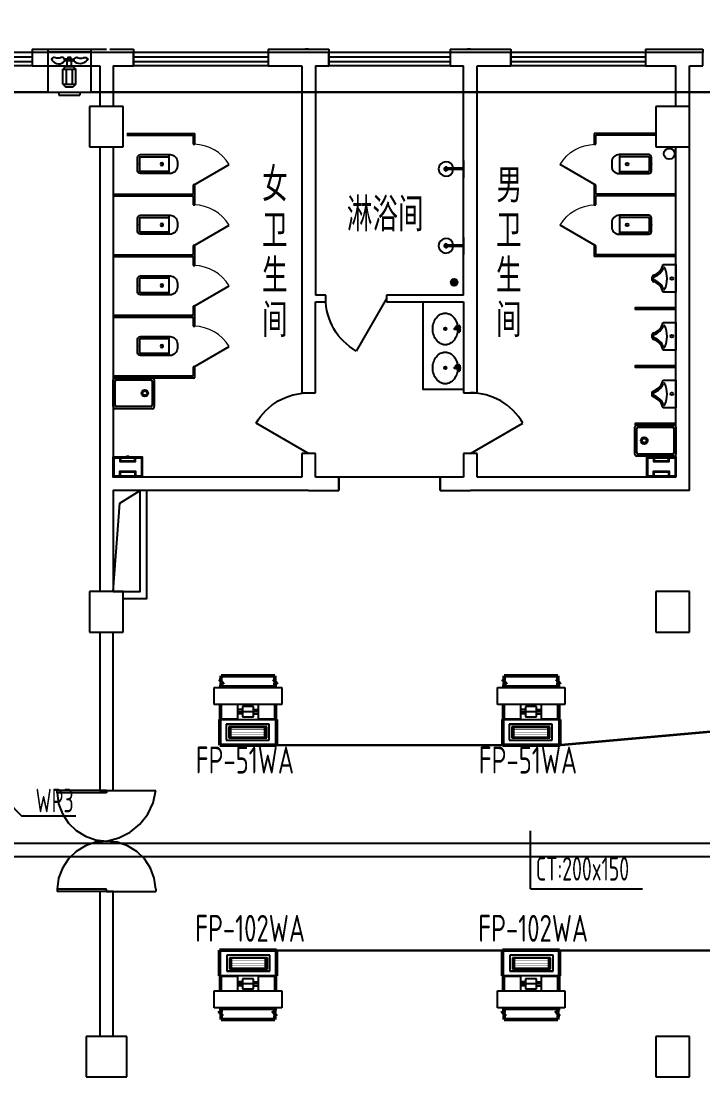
# Model space of a CAD drawing. Extents: x 2166032 to 5302137, y 581493 to 2416206.
# Drawn here: x 2355877 to 2365993, y 999704 to 1015370 of the extents above; entities that cross this region are included whole.
import ezdxf

# ---------------------------------------------------------------- set-up
doc = ezdxf.new("R2010")
doc.units = 0
doc.header["$LTSCALE"] = 1000
doc.header["$MEASUREMENT"] = 0
doc.linetypes.add('DASH', pattern=[0.35, 0.25, -0.1])
doc.linetypes.add('DASHEDX2', pattern=[1.5, 1, -0.5])
for name, color, linetype in [('3T_WOOD', 21, 'Continuous'), ('ACS_FFG_FK', 7, 'Continuous'), ('CABLETRAY', 4, 'Continuous'), ('COLUMN', 2, 'Continuous'), ('DIM-照明', 3, 'Continuous'), ('LATRINE', 8, 'Continuous'), ('LVTRY', 8, 'Continuous'), ('PUB_TEXT', 7, 'Continuous'), ('SURFACE', 8, 'Continuous'), ('TEL_TEXT', 7, 'Continuous'), ('WALL', 8, 'Continuous'), ('WINDOW', 8, 'Continuous'), ('WIRE-照明', 1, 'Continuous'), ('厨卫', 8, 'Continuous'), ('地漏', 5, 'Continuous'), ('屋面', 151, 'Continuous'), ('消防', 7, 'Continuous'), ('风机盘管', 7, 'Continuous')]:
    doc.layers.add(name, color=color, linetype=linetype)
doc.layers.add('ACS_KT_SB', color=130, linetype='Continuous', lineweight=13)
doc.layers.add('ACS_SFG_F2', color=6, linetype='Continuous', lineweight=50)
doc.styles.add('_HZTXT', font='！tssdeng.shx', dxfattribs={"width": 0.8, "bigfont": '！tssdchn.shx'})
doc.styles.add('_TEL_DIM', font='@tssdeng.shx', dxfattribs={"width": 0.8, "height": 3.5, "bigfont": '!tssdchn.shx'})
doc.styles.add('DIM_FONT', font='simplex_.ttf', dxfattribs={"width": 0.7})
doc.styles.add('HZ', font='！tssdeng.shx', dxfattribs={"bigfont": '！tssdchn.shx'})
doc.styles.add('TSSD_Dimension', font='Tssdeng.shx', dxfattribs={"width": 0.7, "bigfont": 'tssdchn.shx'})
doc.styles.add('zz-0', font='arial.ttf')

# ---------------------------------------------------------------- blocks, each defined once
blk = doc.blocks.new('_LV8')
for p, q in [((-205, 0), (205, 0)), ((-205, -191), (-205, 0)), ((205, 0), (205, -191))]:
    blk.add_line(p, q)
blk.add_circle((0, -60), 20)
for centre, radius, start, end in [((5, -526), 395, 66.6675, 114.1084), ((-243, -391), 203, 19.2639, 79.2894), ((-152, -175), 10, 114.1084, 248.1394), ((-243, -401), 233, 19.2639, 68.1394), ((243, -401), 233, 110.4941, 160.7361), ((243, -391), 203, 100.7106, 160.7361), ((158, -173), 10, 290.4941, 66.6675), ((0, -306), 54, 199.2639, 269.7777), ((0, -316), 24, 199.2639, 269.4998), ((0, -306), 54, 270.2223, 340.7361), ((0, -316), 24, 270.5002, 340.7361)]:
    blk.add_arc(centre, radius, start, end)
blk = doc.blocks.new('$lvtry$00000200')
for p, q in [((-140, -40, 0), (-140, -480, 0)), ((-110, -40, 0), (-110, -470, 0)), ((100, 0, 0), (-100, 0, 0)), ((100, -30, 0), (-100, -30, 0)), ((110, -470, 0), (110, -40, 0)), ((140, -480, 0), (140, -40, 0)), ((140, -470, 0), (-140, -470, 0)), ((-30, -590, 0), (30, -590, 0))]:
    blk.add_line(p, q)
blk.add_circle((0, -359, 0), 20)
for centre, radius, start, end in [((-100, -40, 0), 40, 90, 180), ((-100, -40, 0), 10, 90, 180), ((100, -40, 0), 40, 0, 90), ((100, -40, 0), 10, 0, 90), ((-30, -480, 0), 110, 180, 270), ((30, -480, 0), 110, 270, 0)]:
    blk.add_arc(centre, radius, start, end)
blk.add_point((0, 0))
blk = doc.blocks.new('A$C339C1991')
at = {"layer": 'LVTRY'}
blk.add_line((114, 371), (134, 371), dxfattribs=at)
for points in [[(0, 371), (256, 371)], [(114, 371), (114, 107)], [(134, 371), (134, 107)]]:
    blk.add_lwpolyline(points, dxfattribs=at)
for centre, radius, start, end in [((124, 108), 108, 95.306, 84.694), ((124, 108), 28.3, 110.6725, 69.3275), ((124, 110), 10.5, 197.2381, 342.7619)]:
    blk.add_arc(centre, radius, start, end, dxfattribs=at)
blk = doc.blocks.new('$TCHSYS$APDOOR2D')
blk.add_line((0.5, 0), (0, 0.866))
at = {"lineweight": 13}
blk.add_arc((0.5, 0), 1, 120, 180, dxfattribs=at)
blk = doc.blocks.new('$lvtry$00000194')
for p, q in [((-17, -27, 0), (-17, -17, 0)), ((17, -27, 0), (17, -17, 0))]:
    blk.add_line(p, q)
at = {"elevation": 0}
blk.add_lwpolyline([(14, -39, -0.067374), (92, -53, -0.088152), (166, -93, -0.105269), (218, -155, -0.121685), (235, -224, -0.121685), (218, -292, -0.105269), (166, -355, -0.088152), (92, -394, -0.078966), (0, -409, -0.078966), (-92, -394, -0.088152), (-166, -355, -0.105269), (-218, -292, -0.121685), (-235, -224, -0.121685), (-218, -155, -0.105269), (-166, -93, -0.088152), (-92, -53, -0.059935), (-23, -40, -0.059935)], format="xyb", dxfattribs=at)
for centre, radius in [((0, -27, 0), 16.7), ((0, -221, 0), 20), ((0, -221, 0), 15)]:
    blk.add_circle(centre, radius)
for centre, radius, start, end in [((-40, -17, 0), 10.1, 106.6096, 258.1648), ((-64, 250, 0), 259, 274.7069, 282.3732), ((-75, -197, 0), 173, 71.36, 79.1873), ((-29, -63, 0), 6.77, 155.344, 308.3224), ((-171, 35, 0), 166, 324.8411, 338.1337), ((-171, 35, 0), 170, 324.8411, 331.3523), ((-29, -63, 0), 3.37, 155.344, 308.3224), ((100, -178, 0), 170, 132.3141, 138.8253), ((100, -178, 0), 166, 125.5327, 138.8253), ((-12, -42, 0), 10.6, 201.8924, 261.774), ((0, -17, 0), 16.7, 0, 180), ((-381, -99, 0), 372, 2.3982, 6.7627), ((0, -80, 0), 9.9, 201.7837, 338.2163), ((64, 250, 0), 259, 257.6268, 265.2931), ((381, -99, 0), 372, 170.1008, 177.6018), ((75, -197, 0), 173, 100.8127, 110.4191), ((40, -17, 0), 10.1, 281.8352, 73.3904)]:
    blk.add_arc(centre, radius, start, end)
blk.add_point((0, -17, 0))
blk = doc.blocks.new('A$C6BB928D5')
at = {"layer": '地漏'}
h = blk.add_hatch(dxfattribs=at)
h.set_pattern_fill('ANSI31', color=5, scale=10, style=0)
h.set_pattern_definition([(45, (-2253094.437, -153718.293), (-11.22532015, 11.22532015), [])])
h.paths.add_polyline_path([(0, 50, 1), (100, 50, 1)])
at = {"layer": '地漏', "color": 5}
blk.add_circle((50, 50), 50, dxfattribs=at)
blk = doc.blocks.new('$plan$00001091')
for p, q in [((-275, -410), (-275, -50)), ((-255, -30), (255, -30)), ((275, -50), (275, -410)), ((255, -430), (-255, -430))]:
    blk.add_line(p, q)
for points in [[(-275, 0, 0.414214), (-305, -30, 0.414214)], [(305, -30, 0.414214), (275, 0, 0.414214)], [(-305, -430, 0.414214), (-275, -460, 0.414214)], [(275, -460, 0.414214), (305, -430, 0.414214)]]:
    blk.add_lwpolyline(points, format="xyb")
for points in [[(-275, 0), (275, 0)], [(-305, -430), (-305, -30)], [(305, -30), (305, -430)], [(275, -460), (-275, -460)]]:
    blk.add_lwpolyline(points)
for radius in [50, 32.5]:
    blk.add_circle((165, -230), radius)
for centre, start, end in [((-255, -50), 90, 180), ((255, -50), 0, 90), ((-255, -410), 180, 270), ((255, -410), 270, 360)]:
    blk.add_arc(centre, 20, start, end)
at = {"style": 'zz-0'}
for tag in ['YSIZE', 'XSIZE']:
    blk.add_attdef(tag, (0, 0), '', height=0.5, dxfattribs=at)
blk = doc.blocks.new('cffd')
at = {"layer": '厨卫'}
for p, q in [((288, -44), (300, -44)), ((288, -256), (300, -256))]:
    blk.add_line(p, q, dxfattribs=at)
for points in [[(0, -365), (0, 65), (300, 65), (300, -365)], [(12, -353), (12, 53), (288, 53), (288, -353)]]:
    blk.add_lwpolyline(points, close=True, dxfattribs=at)
for points in [[(12, -272), (82, -272), (82, -29), (12, -29)], [(12, -262), (72, -262), (72, -39), (12, -39)], [(288, -261), (228, -261), (228, -39), (288, -39)], [(288, -251), (238, -251), (238, -49), (288, -49)]]:
    blk.add_lwpolyline(points, dxfattribs=at)
blk.add_lwpolyline([(290, -150, 0, 50, 0), (323, -150, 100, 100, 0)], format="xyseb", dxfattribs=at)
blk = doc.blocks.new('$SB61_1')
for p, q in [((-344, 91), (-380, 54)), ((-380, 54), (-380, -52)), ((-344, 91), (-134, 91)), ((-344, 91), (-344, -89)), ((-344, 43), (-134, 43)), ((-93, 50), (-134, 91)), ((-134, 91), (-134, -89)), ((-93, 50), (-93, -47)), ((-93, 32), (-10, 32)), ((-10, 66), (-10, -64)), ((-10, 66), (10, 66)), ((10, 16), (10, 66)), ((-344, -89), (-380, -52)), ((-344, -45), (-134, -45)), ((-344, -89), (-134, -89)), ((-93, -47), (-134, -89)), ((-93, -27), (-10, -27)), ((-10, -64), (10, -64)), ((10, -16), (10, -64))]:
    blk.add_line(p, q)
for points in [[(27, 198, 0.411372), (11, 254, 0.494273), (-35, 83, 0.741953), (33, 105, 0.098181), (27, 124, -0.171786), (27, 198)], [(31, -198, -0.313475), (12, -256, -0.472676), (-35, -80, -0.748081), (34, -102, -0.098181), (28, -121, 0.171786), (28, -196)]]:
    blk.add_lwpolyline(points, format="xyb")
blk.add_lwpolyline([(10, 16), (34, 16), (34, -16), (10, -16)], close=True)
for tag, p, height, style, width, flags in [('UNIT', (0, 0), 0.001, 'HZ', 0.7, 1), ('WHAT', (0, 0), 0.001, 'HZ', 0.7, 1), ('SPEC', (0, 0), 0.001, 'HZ', 0.7, 1), ('YSIZE', (34, -16), 0.15, 'DIM_FONT', 0.8, 9), ('XSIZE', (34, -16), 0.15, 'DIM_FONT', 0.8, 9)]:
    blk.add_attdef(tag, p, '', height=height, dxfattribs=dict(style=style, width=width, flags=flags))
blk = doc.blocks.new('A$C54D307B5')
at = {"layer": '消防'}
for p, q in [((165, 345), (475, 345)), ((165, 300), (165, 345)), ((475, 300), (475, 345)), ((0, -300), (0, 300)), ((0, 300), (640, 300)), ((640, -300), (640, 300)), ((0, -340), (0, -300)), ((0, -300), (640, -300)), ((640, -340), (640, -300)), ((0, -340), (640, -340))]:
    blk.add_line(p, q, dxfattribs=at)
at = {"layer": '风机盘管', "xscale": -1.057367996545509, "yscale": 1.057367996545509, "zscale": 1.0573679886336, "rotation": 90}
blk.add_blockref('$SB61_1', (321, -183), dxfattribs=at)
blk = doc.blocks.new('H-DTDFFS-20')
for p, q in [((-0.5, 0.5), (0.5, 0.5)), ((-0.5, -0.5), (-0.5, 0.5)), ((0.5, 0.5), (-0.5, 0.5)), ((0.5, 0.5), (0.5, -0.5)), ((-0.44, -0.34), (-0.44, 0.34)), ((-0.44, 0.34), (0.44, 0.34)), ((-0.4, 0.3), (0.4, 0.3)), ((-0.4, -0.3), (-0.4, 0.3)), ((0.4, 0.3), (0.4, -0.3)), ((0.44, 0.34), (0.44, -0.34)), ((0.44, -0.34), (-0.44, -0.34)), ((0.4, -0.3), (-0.4, -0.3)), ((0.5, -0.5), (-0.5, -0.5))]:
    blk.add_line(p, q)
at = {"const_width": 0.01}
for points in [[(-0.4, 0.162), (0.4, 0.162)], [(-0.4, 0), (0.4, 0)], [(-0.4, -0.162), (0.4, -0.162)]]:
    blk.add_lwpolyline(points, dxfattribs=at)
blk = doc.blocks.new('$DorLib2D$00000141')
at = {"color": 0}
for points in [[(-0.5, 0), (-0.5, 0.487)], [(-0.475, 0.487), (-0.5, 0.487)], [(-0.475, 0), (-0.475, 0.487)], [(-0.369, 0.473), (-0.475, 0.487)], [(-0.268, 0.435), (-0.369, 0.473)], [(-0.178, 0.377), (-0.268, 0.435)], [(0.268, 0.435), (0.178, 0.377)], [(0.369, 0.473), (0.268, 0.435)], [(0.475, 0.487), (0.369, 0.473)], [(0.475, 0), (0.475, 0.487)], [(0.475, 0.487), (0.5, 0.487)], [(0.5, 0), (0.5, 0.487)], [(-0.103, 0.3), (-0.178, 0.377)], [(0.178, 0.377), (0.103, 0.3)], [(-0.047, 0.208), (-0.103, 0.3)], [(0.103, 0.3), (0.047, 0.208)], [(-0.012, 0.107), (-0.047, 0.208)], [(0, 0), (-0.012, 0.107)], [(0.012, 0.107), (0, 0)], [(0.047, 0.208), (0.012, 0.107)], [(-0.012, -0.107), (0, 0)], [(-0.5, 0), (-0.475, 0)], [(0.5, 0), (0.475, 0)]]:
    blk.add_lwpolyline(points, dxfattribs=at)
at = {"color": 0, "linetype": 'DASHEDX2'}
for points in [[(0, 0), (0.03, -0.122), (0.086, -0.234), (0.165, -0.331), (0.264, -0.408), (0.378, -0.461), (0.5, -0.488)], [(-0.5, 0), (-0.5, -0.488)], [(0.5, 0), (0.5, -0.488)], [(-0.103, -0.3), (-0.047, -0.208)], [(-0.047, -0.208), (-0.012, -0.107)], [(-0.178, -0.377), (-0.103, -0.3)], [(-0.268, -0.435), (-0.178, -0.377)], [(-0.475, -0.488), (-0.5, -0.488)], [(-0.475, -0.487), (-0.369, -0.473)], [(-0.369, -0.473), (-0.268, -0.435)]]:
    blk.add_lwpolyline(points, dxfattribs=at)
blk = doc.blocks.new('$TCHSYS$WIN2D')
for p, q in [((-0.5, 0.5), (0.5, 0.5)), ((-0.5, 0.5), (-0.5, -0.5)), ((0.5, 0.5), (0.5, -0.5)), ((0.5, 0.1667), (-0.5, 0.1667)), ((0.5, -0.1667), (-0.5, -0.1667)), ((-0.5, -0.5), (0.5, -0.5))]:
    blk.add_line(p, q)
blk = doc.blocks.new('$DorLib2D$00000214')
at = {"color": 0}
blk.add_line((0.5, 0), (0, 0.866), dxfattribs=at)
blk.add_arc((0.5, 0), 1, 120, 180, dxfattribs=at)

msp = doc.modelspace()

# ---------------------------------------------------------------- linework, layer by layer
at = {"color": 0}
for p, q in [((2358743.4, 1005480.4), (2359743.4, 1005480.4)), ((2358743.4, 1005230.4), (2358743.4, 1005480.4)), ((2358813.4, 1005505.4), (2359673.4, 1005505.4)), ((2358843.4, 1005480.4), (2358843.4, 1005505.4)), ((2359643.4, 1005480.4), (2359643.4, 1005505.4)), ((2359743.4, 1005480.4), (2359743.4, 1005230.4)), ((2362943.4, 1005480.4), (2363943.4, 1005480.4)), ((2362943.4, 1005230.4), (2362943.4, 1005480.4)), ((2363013.4, 1005505.4), (2363873.4, 1005505.4)), ((2363043.4, 1005480.4), (2363043.4, 1005505.4)), ((2363843.4, 1005480.4), (2363843.4, 1005505.4)), ((2363943.4, 1005480.4), (2363943.4, 1005230.4)), ((2359743.4, 1005230.4), (2358743.4, 1005230.4)), ((2358818.4, 1005230.4), (2358818.4, 1005005.4)), ((2358843.4, 1005230.4), (2358843.4, 1005017.9)), ((2359093.4, 1005017.9), (2359093.4, 1005230.4)), ((2359163.4, 1005155.4), (2359093.4, 1005155.4)), ((2359093.4, 1005124.2), (2359393.4, 1005124.2)), ((2359163.4, 1005199.2), (2359163.4, 1005049.2)), ((2359323.4, 1005199.2), (2359163.4, 1005199.2)), ((2359323.4, 1005049.2), (2359323.4, 1005199.2)), ((2359323.4, 1005155.4), (2359393.4, 1005155.4)), ((2359393.4, 1005230.4), (2359393.4, 1005017.9)), ((2359643.4, 1005017.9), (2359643.4, 1005230.4)), ((2359668.4, 1005005.4), (2359668.4, 1005230.4)), ((2363943.4, 1005230.4), (2362943.4, 1005230.4)), ((2363018.4, 1005230.4), (2363018.4, 1005005.4)), ((2363043.4, 1005230.4), (2363043.4, 1005017.9)), ((2363293.4, 1005017.9), (2363293.4, 1005230.4)), ((2363363.4, 1005155.4), (2363293.4, 1005155.4)), ((2363293.4, 1005124.2), (2363593.4, 1005124.2)), ((2363363.4, 1005199.2), (2363363.4, 1005049.2)), ((2363523.4, 1005199.2), (2363363.4, 1005199.2)), ((2363523.4, 1005049.2), (2363523.4, 1005199.2)), ((2363523.4, 1005155.4), (2363593.4, 1005155.4)), ((2363593.4, 1005230.4), (2363593.4, 1005017.9)), ((2363843.4, 1005017.9), (2363843.4, 1005230.4)), ((2363868.4, 1005005.4), (2363868.4, 1005230.4)), ((2358818.4, 1005005.4), (2359668.4, 1005005.4)), ((2358843.4, 1005017.9), (2359093.4, 1005017.9)), ((2359163.4, 1005092.9), (2359093.4, 1005092.9)), ((2359163.4, 1005049.2), (2359323.4, 1005049.2)), ((2359323.4, 1005092.9), (2359393.4, 1005092.9)), ((2359393.4, 1005017.9), (2359643.4, 1005017.9)), ((2363018.4, 1005005.4), (2363868.4, 1005005.4)), ((2363043.4, 1005017.9), (2363293.4, 1005017.9)), ((2363363.4, 1005092.9), (2363293.4, 1005092.9)), ((2363363.4, 1005049.2), (2363523.4, 1005049.2)), ((2363523.4, 1005092.9), (2363593.4, 1005092.9)), ((2363593.4, 1005017.9), (2363843.4, 1005017.9)), ((2359668.4, 1001204.3), (2358818.4, 1001204.3)), ((2358818.4, 1001204.3), (2358818.4, 1000979.3)), ((2359093.4, 1001191.8), (2358843.4, 1001191.8)), ((2358843.4, 1001191.8), (2358843.4, 1000979.3)), ((2359093.4, 1000979.3), (2359093.4, 1001191.8)), ((2359643.4, 1001191.8), (2359393.4, 1001191.8)), ((2359393.4, 1001191.8), (2359393.4, 1000979.3)), ((2359643.4, 1000979.3), (2359643.4, 1001191.8)), ((2359668.4, 1000979.3), (2359668.4, 1001204.3)), ((2363868.4, 1001204.3), (2363018.4, 1001204.3)), ((2363018.4, 1001204.3), (2363018.4, 1000979.3)), ((2363293.4, 1001191.8), (2363043.4, 1001191.8)), ((2363043.4, 1001191.8), (2363043.4, 1000979.3)), ((2363293.4, 1000979.3), (2363293.4, 1001191.8)), ((2363843.4, 1001191.8), (2363593.4, 1001191.8)), ((2363593.4, 1001191.8), (2363593.4, 1000979.3)), ((2363843.4, 1000979.3), (2363843.4, 1001191.8)), ((2363868.4, 1000979.3), (2363868.4, 1001204.3)), ((2359163.4, 1001116.8), (2359093.4, 1001116.8)), ((2359393.4, 1001085.5), (2359093.4, 1001085.5)), ((2359163.4, 1001054.3), (2359093.4, 1001054.3)), ((2359163.4, 1001160.5), (2359163.4, 1001010.5)), ((2359323.4, 1001160.5), (2359163.4, 1001160.5)), ((2359323.4, 1001010.5), (2359323.4, 1001160.5)), ((2359323.4, 1001116.8), (2359393.4, 1001116.8)), ((2359323.4, 1001054.3), (2359393.4, 1001054.3)), ((2363363.4, 1001116.8), (2363293.4, 1001116.8)), ((2363593.4, 1001085.5), (2363293.4, 1001085.5)), ((2363363.4, 1001054.3), (2363293.4, 1001054.3)), ((2363363.4, 1001160.5), (2363363.4, 1001010.5)), ((2363523.4, 1001160.5), (2363363.4, 1001160.5)), ((2363523.4, 1001010.5), (2363523.4, 1001160.5)), ((2363523.4, 1001116.8), (2363593.4, 1001116.8)), ((2363523.4, 1001054.3), (2363593.4, 1001054.3)), ((2358743.4, 1000979.3), (2359743.4, 1000979.3)), ((2358743.4, 1000729.3), (2358743.4, 1000979.3)), ((2359163.4, 1001010.5), (2359323.4, 1001010.5)), ((2359743.4, 1000979.3), (2359743.4, 1000729.3)), ((2362943.4, 1000979.3), (2363943.4, 1000979.3)), ((2362943.4, 1000729.3), (2362943.4, 1000979.3)), ((2363363.4, 1001010.5), (2363523.4, 1001010.5)), ((2363943.4, 1000979.3), (2363943.4, 1000729.3)), ((2359743.4, 1000729.3), (2358743.4, 1000729.3)), ((2358843.4, 1000729.3), (2358843.4, 1000704.3)), ((2359643.4, 1000729.3), (2359643.4, 1000704.3)), ((2363943.4, 1000729.3), (2362943.4, 1000729.3)), ((2363043.4, 1000729.3), (2363043.4, 1000704.3)), ((2363843.4, 1000729.3), (2363843.4, 1000704.3)), ((2359673.4, 1000704.3), (2358813.4, 1000704.3)), ((2363873.4, 1000704.3), (2363013.4, 1000704.3))]:
    msp.add_line(p, q, dxfattribs=at)
for q in [(2363436.4, 1003352.9), (2365096.2, 1002494.3)]:
    msp.add_line((2363436.4, 1002494.3), q)
msp.add_circle((2604640.5, 1020101.3), 438608.5)
at = {"layer": '3T_WOOD'}
msp.add_lwpolyline([(2357243.4, 1006904.3), (2357341.7, 1008215.8), (2357643.4, 1008404.3)], dxfattribs=at)
at = {"layer": 'ACS_SFG_F2'}
for p, q in [((2358877.9, 1005526.6), (2358820, 1005603.8)), ((2358820, 1005603.8), (2358842.8, 1005593.3)), ((2358842.8, 1005593.3), (2358843.4, 1005655.4)), ((2359643.4, 1005655.4), (2358843.4, 1005655.4)), ((2359677.9, 1005526.6), (2359620, 1005603.8)), ((2359620, 1005603.8), (2359642.8, 1005593.3)), ((2359642.8, 1005593.3), (2359643.4, 1005655.4)), ((2363077.9, 1005526.6), (2363020, 1005603.8)), ((2363020, 1005603.8), (2363042.8, 1005593.3)), ((2363042.8, 1005593.3), (2363043.4, 1005655.4)), ((2363843.4, 1005655.4), (2363043.4, 1005655.4)), ((2363877.9, 1005526.6), (2363820, 1005603.8)), ((2363820, 1005603.8), (2363842.8, 1005593.3)), ((2363842.8, 1005593.3), (2363843.4, 1005655.4)), ((2358843.4, 1005505.4), (2358843.4, 1005551.3)), ((2358843.4, 1005551.3), (2358877.9, 1005526.6)), ((2359643.4, 1005505.4), (2359643.4, 1005551.3)), ((2359643.4, 1005551.3), (2359677.9, 1005526.6)), ((2363043.4, 1005505.4), (2363043.4, 1005551.3)), ((2363043.4, 1005551.3), (2363077.9, 1005526.6)), ((2363843.4, 1005505.4), (2363843.4, 1005551.3)), ((2363843.4, 1005551.3), (2363877.9, 1005526.6)), ((2358823.3, 1004627.1), (2358823.3, 1005005.4)), ((2359668.4, 1004627.1), (2359668.4, 1005005.4)), ((2363023.3, 1004627.1), (2363023.3, 1005005.4)), ((2363868.4, 1004627.1), (2363868.4, 1005005.4)), ((2358823.3, 1004627.1), (2359668.4, 1004627.1)), ((2363023.3, 1004627.1), (2363868.4, 1004627.1)), ((2359665.9, 1001582.6), (2358820.8, 1001582.6)), ((2358820.8, 1001582.6), (2358820.8, 1001204.3)), ((2359665.9, 1001582.6), (2359665.9, 1001204.3)), ((2363865.9, 1001582.6), (2363020.8, 1001582.6)), ((2363020.8, 1001582.6), (2363020.8, 1001204.3)), ((2363865.9, 1001582.6), (2363865.9, 1001204.3)), ((2358843.4, 1000658.4), (2358808.8, 1000683.1)), ((2358808.8, 1000683.1), (2358866.7, 1000605.9)), ((2358843.4, 1000704.3), (2358843.4, 1000658.4)), ((2358843.9, 1000616.4), (2358843.4, 1000554.3)), ((2358866.7, 1000605.9), (2358843.9, 1000616.4)), ((2359643.4, 1000658.4), (2359608.8, 1000683.1)), ((2359608.8, 1000683.1), (2359666.7, 1000605.9)), ((2359643.4, 1000704.3), (2359643.4, 1000658.4)), ((2359643.9, 1000616.4), (2359643.4, 1000554.3)), ((2359666.7, 1000605.9), (2359643.9, 1000616.4)), ((2363043.4, 1000658.4), (2363008.8, 1000683.1)), ((2363008.8, 1000683.1), (2363066.7, 1000605.9)), ((2363043.4, 1000704.3), (2363043.4, 1000658.4)), ((2363043.9, 1000616.4), (2363043.4, 1000554.3)), ((2363066.7, 1000605.9), (2363043.9, 1000616.4)), ((2363843.4, 1000658.4), (2363808.8, 1000683.1)), ((2363808.8, 1000683.1), (2363866.7, 1000605.9)), ((2363843.4, 1000704.3), (2363843.4, 1000658.4)), ((2363843.9, 1000616.4), (2363843.4, 1000554.3)), ((2363866.7, 1000605.9), (2363843.9, 1000616.4)), ((2359643.4, 1000554.3), (2358843.4, 1000554.3)), ((2363843.4, 1000554.3), (2363043.4, 1000554.3))]:
    msp.add_line(p, q, dxfattribs=at)
at = {"layer": 'CABLETRAY'}
for p, q in [((2344068.1, 1003171.6), (2379668.6, 1003171.6)), ((2379668.6, 1002971.6), (2344068.1, 1002971.6))]:
    msp.add_line(p, q, dxfattribs=at)
at = {"layer": 'COLUMN'}
for p, q in [((2357393.1, 1014104.4), (2356893.1, 1014104.4)), ((2356893.1, 1014104.4), (2356893.1, 1013504.3)), ((2357393.1, 1013504.3), (2357393.1, 1014104.4)), ((2365793.1, 1014104.4), (2365293.1, 1014104.4)), ((2365293.1, 1014104.4), (2365293.1, 1013504.3)), ((2365793.1, 1013504.3), (2365793.1, 1014104.4)), ((2356893.1, 1013504.3), (2357393.1, 1013504.3)), ((2365293.1, 1013504.3), (2365793.1, 1013504.3)), ((2357393.1, 1006904.4), (2356893.1, 1006904.4)), ((2356893.1, 1006904.4), (2356893.1, 1006304.4)), ((2357393.1, 1006304.4), (2357393.1, 1006904.4)), ((2365793.1, 1006904.4), (2365293.1, 1006904.4)), ((2365293.1, 1006904.4), (2365293.1, 1006304.4)), ((2365793.1, 1006304.4), (2365793.1, 1006904.4)), ((2356893.1, 1006304.4), (2357393.1, 1006304.4)), ((2365293.1, 1006304.4), (2365793.1, 1006304.4)), ((2357443.4, 1000304.3), (2356843.4, 1000304.3)), ((2356843.4, 1000304.3), (2356843.4, 999704.3)), ((2357443.4, 999704.3), (2357443.4, 1000304.3)), ((2365793.1, 1000304.4), (2365293.1, 1000304.4)), ((2365293.1, 1000304.4), (2365293.1, 999704.3)), ((2365793.1, 999704.3), (2365793.1, 1000304.4)), ((2356843.4, 999704.3), (2357443.4, 999704.3)), ((2365293.1, 999704.3), (2365793.1, 999704.3))]:
    msp.add_line(p, q, dxfattribs=at)
at = {"layer": 'DIM-照明'}
for points in [[(2355466, 1003997.2), (2355883.3, 1003579.9)], [(2355883.3, 1003579.9), (2356687.6, 1003579.9)]]:
    msp.add_lwpolyline(points, dxfattribs=at)
at = {"layer": 'LATRINE'}
for p, q in [((2357443.4, 1013704.3), (2358455.9, 1013704.3)), ((2357443.4, 1013679.3), (2358430.9, 1013679.3)), ((2358430.9, 1013679.3), (2358430.9, 1013541.8)), ((2358455.9, 1013541.8), (2358455.9, 1013704.3)), ((2365293.1, 1013704.3), (2364380.9, 1013704.3)), ((2364380.9, 1013704.3), (2364380.9, 1013541.8)), ((2365293.1, 1013679.3), (2364405.9, 1013679.3)), ((2364405.9, 1013541.8), (2364405.9, 1013679.3)), ((2358430.9, 1013541.8), (2358455.9, 1013541.8)), ((2364380.9, 1013541.8), (2364405.9, 1013541.8)), ((2358455.9, 1012941.8), (2358430.9, 1012941.8)), ((2358430.9, 1012941.8), (2358430.9, 1012804.3)), ((2358455.9, 1012791.8), (2358455.9, 1012941.8)), ((2364405.9, 1012941.8), (2364380.9, 1012941.8)), ((2364380.9, 1012941.8), (2364380.9, 1012791.8)), ((2364405.9, 1012804.3), (2364405.9, 1012941.8)), ((2357243.4, 1012804.3), (2358430.9, 1012804.3)), ((2358455.9, 1012641.8), (2358455.9, 1012791.8)), ((2364380.9, 1012791.8), (2364380.9, 1012641.8)), ((2365593.4, 1012804.3), (2364405.9, 1012804.3)), ((2365593.4, 1012779.3), (2365593.4, 1012804.3)), ((2357243.4, 1012779.3), (2358430.9, 1012779.3)), ((2358430.9, 1012779.3), (2358430.9, 1012641.8)), ((2358430.9, 1012641.8), (2358455.9, 1012641.8)), ((2364380.9, 1012641.8), (2364405.9, 1012641.8)), ((2365593.4, 1012779.3), (2364405.9, 1012779.3)), ((2364405.9, 1012641.8), (2364405.9, 1012779.3)), ((2358455.9, 1012041.8), (2358430.9, 1012041.8)), ((2358430.9, 1012041.8), (2358430.9, 1011904.3)), ((2358455.9, 1011891.8), (2358455.9, 1012041.8)), ((2364405.9, 1012041.8), (2364380.9, 1012041.8)), ((2364380.9, 1012041.8), (2364380.9, 1011879.3)), ((2364405.9, 1011904.3), (2364405.9, 1012041.8)), ((2357243.4, 1011904.3), (2358430.9, 1011904.3)), ((2357243.4, 1011879.3), (2358430.9, 1011879.3)), ((2358430.9, 1011879.3), (2358430.9, 1011741.8)), ((2358455.9, 1011741.8), (2358455.9, 1011891.8)), ((2365593.4, 1011879.3), (2364380.9, 1011879.3)), ((2365593.4, 1011904.3), (2364405.9, 1011904.3)), ((2365593.4, 1011879.3), (2365593.4, 1011904.3)), ((2358430.9, 1011741.8), (2358455.9, 1011741.8)), ((2358455.9, 1011141.8), (2358430.9, 1011141.8)), ((2358430.9, 1011141.8), (2358430.9, 1011004.3)), ((2358455.9, 1010991.8), (2358455.9, 1011141.8)), ((2357243.4, 1011004.3), (2358430.9, 1011004.3)), ((2357243.4, 1010979.3), (2358430.9, 1010979.3)), ((2358430.9, 1010979.3), (2358430.9, 1010841.8)), ((2358455.9, 1010841.8), (2358455.9, 1010991.8)), ((2358430.9, 1010841.8), (2358455.9, 1010841.8)), ((2358455.9, 1010241.8), (2358430.9, 1010241.8)), ((2358430.9, 1010241.8), (2358430.9, 1010104.3)), ((2358455.9, 1010079.3), (2358455.9, 1010241.8)), ((2357243.4, 1010104.3), (2358430.9, 1010104.3)), ((2357243.4, 1010079.3), (2358455.9, 1010079.3))]:
    msp.add_line(p, q, dxfattribs=at)
at = {"layer": 'LVTRY'}
msp.add_lwpolyline([(2362443.4, 1011204.3), (2362443.4, 1009904.3), (2361843.4, 1009904.3), (2361843.4, 1011204.3)], close=True, dxfattribs=at)
at = {"layer": 'LVTRY', "linetype": 'Continuous'}
for points in [[(2365593.4, 1011089.3), (2364993.4, 1011089.3), (2364993.4, 1011119.3), (2365593.4, 1011119.3)], [(2365593.4, 1010232.2), (2364993.4, 1010232.2), (2364993.4, 1010262.2), (2365593.4, 1010262.2)], [(2365593.4, 1009375), (2364993.4, 1009375), (2364993.4, 1009405), (2365593.4, 1009405)]]:
    msp.add_lwpolyline(points, dxfattribs=at)
at = {"layer": 'SURFACE'}
for p, q in [((2356043.4, 1014954.3), (2356043.4, 1014904.3)), ((2356043.4, 1014954.3), (2357143.4, 1014954.3)), ((2357193.4, 1014954.3), (2357543.4, 1014954.3)), ((2357543.4, 1014954.3), (2357543.4, 1014904.3)), ((2359543.4, 1014954.3), (2359543.4, 1014904.3)), ((2359543.4, 1014954.3), (2360143.4, 1014954.3)), ((2360143.4, 1014954.3), (2360093.4, 1014954.3)), ((2360093.4, 1014954.3), (2360093.4, 1014954.3)), ((2360143.4, 1014954.3), (2360442.9, 1014954.3)), ((2360442.9, 1014954.3), (2360442.9, 1014904.3)), ((2362242.9, 1014954.3), (2362242.9, 1014904.3)), ((2362242.9, 1014954.3), (2362543.4, 1014954.3)), ((2362543.4, 1014954.3), (2362493.4, 1014954.3)), ((2362493.4, 1014954.3), (2362493.4, 1014954.3)), ((2362543.4, 1014954.3), (2363143.4, 1014954.3)), ((2363143.4, 1014954.3), (2363143.4, 1014904.3)), ((2365143.4, 1014954.3), (2365143.4, 1014904.3)), ((2365143.4, 1014954.3), (2365693.4, 1014954.3)), ((2365693.4, 1014954.3), (2365993.4, 1014954.3)), ((2365993.4, 1014954.3), (2365993.4, 1014904.3))]:
    msp.add_line(p, q, dxfattribs=at)
at = {"layer": 'WALL'}
for p, q in [((2357143.4, 1014904.3), (2356043.4, 1014904.3)), ((2356043.4, 1014904.3), (2356043.4, 1014704.3)), ((2357543.4, 1014904.3), (2357143.4, 1014904.3)), ((2357543.4, 1014704.3), (2357543.4, 1014904.3)), ((2360143.4, 1014904.3), (2359543.4, 1014904.3)), ((2359543.4, 1014904.3), (2359543.4, 1014704.3)), ((2360442.9, 1014904.3), (2360143.4, 1014904.3)), ((2360442.9, 1014704.3), (2360442.9, 1014904.3)), ((2362543.4, 1014904.3), (2362242.9, 1014904.3)), ((2362242.9, 1014904.3), (2362242.9, 1014704.3)), ((2363143.4, 1014904.3), (2362543.4, 1014904.3)), ((2363143.4, 1014704.3), (2363143.4, 1014904.3)), ((2365693.4, 1014904.3), (2365143.4, 1014904.3)), ((2365143.4, 1014904.3), (2365143.4, 1014704.3)), ((2365993.4, 1014904.3), (2365693.4, 1014904.3)), ((2365993.4, 1014704.3), (2365993.4, 1014904.3)), ((2356043.4, 1014704.3), (2357043.4, 1014704.3)), ((2357043.4, 1014704.3), (2357043.4, 1014104.4)), ((2357243.4, 1014704.3), (2357243.4, 1014104.4)), ((2357243.4, 1014704.3), (2357543.4, 1014704.3)), ((2359543.4, 1014704.3), (2360043.4, 1014704.3)), ((2360043.4, 1014704.3), (2360043.4, 1011254.3)), ((2360243.4, 1014704.3), (2360243.4, 1011304.3)), ((2360243.4, 1014704.3), (2360442.9, 1014704.3)), ((2362242.9, 1014704.3), (2362443.4, 1014704.3)), ((2362443.4, 1011304.3), (2362443.4, 1014704.3)), ((2362643.4, 1011254.3), (2362643.4, 1014704.3)), ((2362643.4, 1014704.3), (2363143.4, 1014704.3)), ((2365143.4, 1014704.3), (2365593.4, 1014704.3)), ((2365593.4, 1014104.4), (2365593.4, 1014704.3)), ((2365793.4, 1013804.4), (2365793.4, 1014704.3)), ((2365793.4, 1014704.3), (2365993.4, 1014704.3)), ((2365793.4, 1008404.3), (2365793.4, 1013804.4)), ((2357043.4, 1013504.3), (2357043.4, 1008504.3)), ((2357243.4, 1013504.3), (2357243.4, 1008604.3)), ((2365593.4, 1008604.3), (2365593.4, 1013504.3)), ((2360043.4, 1011254.3), (2360043.4, 1009854.3)), ((2360397.9, 1011304.3), (2360243.4, 1011304.3)), ((2360397.9, 1011204.3), (2360397.9, 1011304.3)), ((2362443.4, 1011304.3), (2361297.9, 1011304.3)), ((2361297.9, 1011304.3), (2361297.9, 1011204.3)), ((2362643.4, 1009854.3), (2362643.4, 1011254.3)), ((2360243.4, 1009854.3), (2360243.4, 1011204.3)), ((2360243.4, 1011204.3), (2360397.9, 1011204.3)), ((2361297.9, 1011204.3), (2362443.4, 1011204.3)), ((2362443.4, 1011204.3), (2362443.4, 1009854.3)), ((2360043.4, 1009854.3), (2360243.4, 1009854.3)), ((2362443.4, 1009854.3), (2362643.4, 1009854.3)), ((2360243.4, 1008954.3), (2360043.4, 1008954.3)), ((2360043.4, 1008954.3), (2360043.4, 1008604.3)), ((2360243.4, 1008604.3), (2360243.4, 1008954.3)), ((2362643.4, 1008954.3), (2362443.4, 1008954.3)), ((2362443.4, 1008954.3), (2362443.4, 1008604.3)), ((2362643.4, 1008604.3), (2362643.4, 1008954.3)), ((2360043.4, 1008604.3), (2357243.4, 1008604.3)), ((2360593.4, 1008604.3), (2360243.4, 1008604.3)), ((2360593.4, 1008404.3), (2360593.4, 1008604.3)), ((2362443.4, 1008604.3), (2362093.4, 1008604.3)), ((2362093.4, 1008604.3), (2362093.4, 1008404.3)), ((2365593.4, 1008604.3), (2362643.4, 1008604.3)), ((2357043.4, 1008504.3), (2357043.4, 1006904.4)), ((2360143.4, 1008404.3), (2357243.4, 1008404.3)), ((2357243.4, 1008404.3), (2357243.4, 1006904.4)), ((2360143.4, 1008404.3), (2360593.4, 1008404.3)), ((2362093.4, 1008404.3), (2362543.4, 1008404.3)), ((2365793.4, 1008404.3), (2362543.4, 1008404.3)), ((2357043.4, 1006304.4), (2357043.4, 1003954.3)), ((2357243.4, 1003954.3), (2357243.4, 1006304.4)), ((2357043.4, 1003954.3), (2357243.4, 1003954.3)), ((2357243.4, 1002454.3), (2357043.4, 1002454.3)), ((2357043.4, 1002454.3), (2357043.4, 1000304.3)), ((2357243.4, 1000304.3), (2357243.4, 1002454.3))]:
    msp.add_line(p, q, dxfattribs=at)
at = {"layer": 'WINDOW', "linetype": 'DASH'}
for p, q in [((2360593.4, 1008604.3), (2360593.4, 1008404.3)), ((2362093.4, 1008404.3), (2362093.4, 1008604.3))]:
    msp.add_line(p, q, dxfattribs=at)
at = {"layer": 'WINDOW'}
msp.add_line((2362093.4, 1008604.3), (2360593.4, 1008604.3), dxfattribs=at)
at = {"layer": 'WIRE-照明', "linetype": 'Continuous', "const_width": 35}
for points in [[(2341213.4, 1014314.5), (2356273.4, 1014314.5)], [(2356913.4, 1014314.5), (2373623.4, 1014314.5)], [(2367220.8, 1004926), (2363868.4, 1004627.1)], [(2363868.4, 1004627.1), (2359668.4, 1004627.1)], [(2373088.1, 1001581.6), (2359665.9, 1001581.6)]]:
    msp.add_lwpolyline(points, dxfattribs=at)
at = {"layer": '屋面', "color": 6}
msp.add_circle((2365494.2, 1013401.9), 80, dxfattribs=at)
msp.add_circle((2365494.2, 1013401.9), 80, dxfattribs=at)
at = {"layer": '消防'}
msp.add_lwpolyline([(2357643.4, 1008404.3), (2357243.4, 1008404.3), (2357243.4, 1006904.3), (2357643.4, 1006904.3)], close=True, dxfattribs=at)
msp.add_lwpolyline([(2357393.4, 1006804.3), (2357743.4, 1006804.3), (2357743.4, 1008404.3)], dxfattribs=at)

# ---------------------------------------------------------------- block references
at = {"xscale": -1, "rotation": 180}
msp.add_blockref('A$C54D307B5', (2356273.4, 1014614.2), dxfattribs=at)
at = {"layer": 'ACS_FFG_FK', "xscale": -640, "yscale": 240, "zscale": 0.7999999999999972}
for p in [(2359239.3, 1004818.1, -52), (2363439.3, 1004818.1, -52)]:
    msp.add_blockref('H-DTDFFS-20', p, dxfattribs=at)
at = {"layer": 'ACS_FFG_FK', "xscale": -640, "yscale": 240, "zscale": 0.7999999999999972, "rotation": 180}
for p in [(2359249.8, 1001391.6, -52), (2363449.8, 1001391.6, -52)]:
    msp.add_blockref('H-DTDFFS-20', p, dxfattribs=at)
at = {"layer": 'LATRINE', "xscale": 600, "zscale": 25}
for p, yscale, rotation in [((2358443.4, 1013241.8), 600, 270), ((2364393.4, 1013241.8), -600, 269.9999999969318), ((2358443.4, 1012341.8), 600, 270), ((2364393.4, 1012341.8), -600, 269.9999999969318), ((2358443.4, 1011441.8), 600, 270), ((2358443.4, 1010541.8), 600, 270)]:
    msp.add_blockref('$TCHSYS$APDOOR2D', p, dxfattribs=dict(at, yscale=yscale, rotation=rotation))
at = {"layer": 'LVTRY', "yscale": -1, "rotation": 270}
for p in [(2357606.3, 1013248.3, 0), (2357606.3, 1012348.3, 0), (2357606.3, 1011448.3, 0), (2357606.3, 1010548.3, 0)]:
    msp.add_blockref('$lvtry$00000200', p, dxfattribs=at)
at = {"layer": 'LVTRY'}
for name, p, rotation in [('A$C339C1991', (2362072.7, 1013300.4), 270), ('A$C339C1991', (2362072.7, 1012160.9), 270), ('$lvtry$00000194', (2362393.4, 1010802.9), 270), ('$lvtry$00000194', (2362393.4, 1010223.6), 270), ('$plan$00001091', (2365288.4, 1008915), 180)]:
    msp.add_blockref(name, p, dxfattribs=dict(at, rotation=rotation))
at = {"layer": 'LVTRY', "xscale": -1, "yscale": -1, "rotation": 90}
for p in [(2365230.4, 1013248.3, 0), (2365230.4, 1012348.3, 0)]:
    msp.add_blockref('$lvtry$00000200', p, dxfattribs=at)
at = {"layer": 'LVTRY', "linetype": 'Continuous', "rotation": 270}
for p in [(2365593.4, 1011551.6), (2365593.4, 1010694.4), (2365593.4, 1009837.3)]:
    msp.add_blockref('_LV8', p, dxfattribs=at)
at = {"layer": 'LVTRY'}
msp.add_blockref('$plan$00001091', (2357548.4, 1010079.3), dxfattribs=at)
at = {"layer": 'WINDOW'}
for name, p, xscale, yscale, zscale in [('$TCHSYS$WIN2D', (2354843.4, 1014804.3), -2400, 200, -2400), ('$TCHSYS$WIN2D', (2361342.9, 1014804.3), -1800, 200, -1800), ('$DorLib2D$00000214', (2360847.9, 1011254.3), 900, -900, 900)]:
    msp.add_blockref(name, p, dxfattribs=dict(at, xscale=xscale, yscale=yscale, zscale=zscale))
for name, p, xscale, yscale, zscale, rotation in [('$TCHSYS$WIN2D', (2358543.4, 1014804.3), -2000, 200, -2000, 359.9999999999978), ('$TCHSYS$WIN2D', (2364143.4, 1014804.3), -2000, 200, -2000, 359.9999999999958), ('$DorLib2D$00000214', (2360143.4, 1009404.3), -900, 900, -900, 90.0000000000388), ('$DorLib2D$00000214', (2362543.4, 1009404.3), -900, -900, -900, 90), ('$DorLib2D$00000141', (2357143.4, 1003204.3), -1500, -1500, -1500, 269.9999999999677)]:
    msp.add_blockref(name, p, dxfattribs=dict(at, xscale=xscale, yscale=yscale, zscale=zscale, rotation=rotation))
at = {"layer": '厨卫', "rotation": 90.00000008004127}
for p in [(2357308.4, 1008604.3), (2365228.4, 1008604.3)]:
    msp.add_blockref('cffd', p, dxfattribs=at)
at = {"layer": '地漏'}
msp.add_blockref('A$C6BB928D5', (2362252.1, 1011444.3), dxfattribs=at)

# ---------------------------------------------------------------- texts
at = {"layer": 'ACS_KT_SB', "color": 0, "style": 'TSSD_Dimension', "width": 0.7}
for s, p in [('FP-51WA', (2358467.3, 1004205.5, -125)), ('FP-51WA', (2362667.3, 1004205.5, -125)), ('FP-102WA', (2358459.5, 1001708.4, -125)), ('FP-102WA', (2362659.5, 1001708.4, -125))]:
    msp.add_text(s, height=400, dxfattribs=at).set_placement(p)
at = {"layer": 'DIM-照明', "color": 7, "style": '_TEL_DIM', "width": 0.64}
msp.add_text('WP3', height=350, dxfattribs=at).set_placement((2356091.8, 1003629.9))
at = {"layer": 'PUB_TEXT', "style": '_HZTXT', "width": 0.8}
for s, p in [('女', (2359452.4, 1012694.3)), ('男', (2362930.9, 1012680.3)), ('淋浴间', (2360708.8, 1012249.5)), ('卫', (2359452.4, 1012009.3)), ('卫', (2362923.1, 1012009.3)), ('生', (2359452.4, 1011341.6)), ('生', (2362923.1, 1011341.6)), ('间', (2359452.4, 1010680.6)), ('间', (2362923.1, 1010680.6))]:
    msp.add_text(s, height=500, dxfattribs=at).set_placement(p)
at = {"layer": 'TEL_TEXT', "style": '_TEL_DIM', "width": 0.64}
msp.add_text('CT:200x150', height=350, dxfattribs=at).set_placement((2363515, 1002617.3))

doc.saveas('drawing.dxf')
